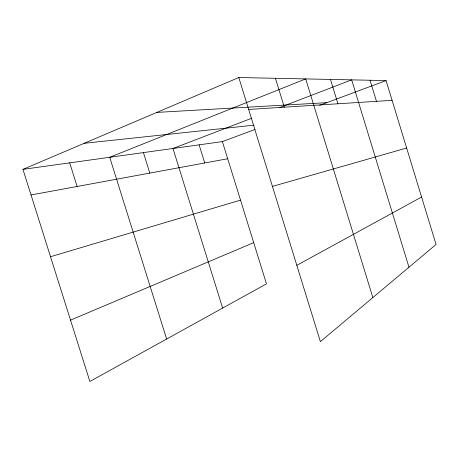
<?xml version="1.0" encoding="UTF-8"?>
<svg xmlns="http://www.w3.org/2000/svg" width="459" height="459" viewBox="0 0 459 459"><rect width="100%" height="100%" fill="white"/><g stroke="black" fill="none" stroke-linecap="round" stroke-linejoin="round"><path stroke-width="0.69" d="M296.818 265.342L421.586 197.026M22.95 169.365L222.391 141.602L266.472 283.846L89.878 381.469L22.95 169.365L238.8 77.531L386.071 80.577L436.05 244.463L320.393 341.645L238.8 77.531M70.525 320.135L253.707 242.656M251.882 118.181L172.968 148.481L222.649 308.069M279.646 107.521L351.669 79.866L408.975 267.213M222.391 141.602L254.952 129.461M319.596 105.358L386.071 80.577M50.513 256.724L240.527 200.118M272.434 186.4L406.64 148.022M31.028 194.966L227.704 158.745M84.175 143.311L254.166 125.158M248.663 109.454L392.095 100.337M156.8 112.415L326.854 102.655M69.705 162.853L77.129 186.48M143.415 152.595L149.812 173.089M166.628 339.04L109.724 157.282L305.7 78.914L372.851 297.564M199.108 144.843L204.737 162.974M275.423 78.288L284.322 107.188M330.469 79.424L337.927 103.78M370.023 80.245L376.466 101.33"/></g></svg>
